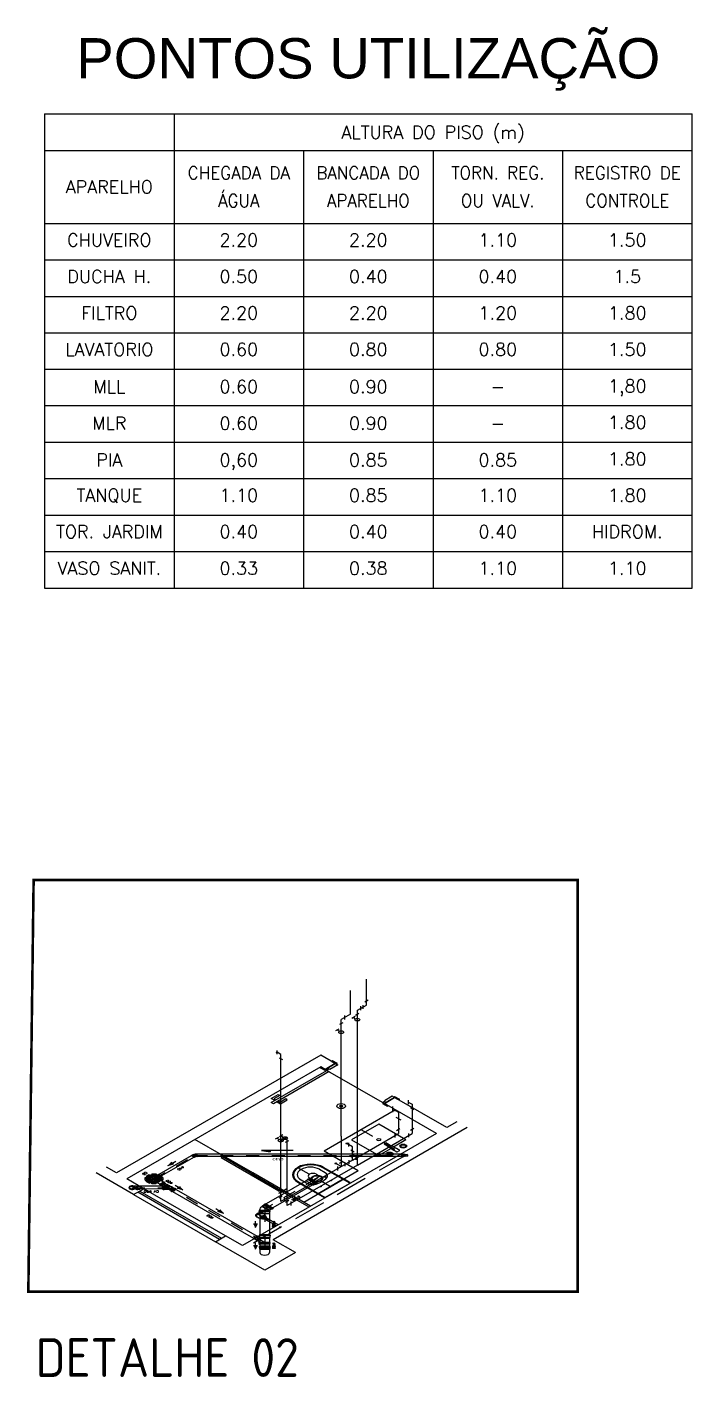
# Model space of a CAD drawing. Header units: millimetres. Extents: x -1312 to 59, y -177 to 623.
# Drawn here: x 16.61 to 21.76, y 9.68 to 20.16 of the extents above; entities that cross this region are included whole.
import ezdxf
from ezdxf.enums import TextEntityAlignment as Align

# ---------------------------------------------------------------- set-up
doc = ezdxf.new("R2010")
doc.units = ezdxf.units.MM
doc.header["$MEASUREMENT"] = 0
doc.linetypes.add('HIDDEN', pattern=[0.375, 0.25, -0.125])
for name, color, linetype in [('ALVENARIA', 7, 'Continuous'), ('CONEXAO_AGUA_UNIFILAR', 140, 'Continuous'), ('CONEXAO_ESGOTO_DETALHADA', 254, 'Continuous'), ('DETALHES', 7, 'Continuous'), ('Eixos-1', 252, 'HIDDEN'), ('Finas', 9, 'Continuous'), ('LEGENDA', 7, 'Continuous'), ('PESO-PECAS', 1, 'Continuous'), ('T80', 7, 'Continuous'), ('TEXTO-TUBOS', 7, 'Continuous'), ('TINTERNO', 252, 'Continuous'), ('TUB-ESGOTO', 150, 'Continuous'), ('TUB-VENTILACAO', 6, 'Continuous'), ('TUB-água-FRIA', 4, 'Continuous'), ('TUB-água-QUENTE', 1, 'Continuous')]:
    doc.layers.add(name, color=color, linetype=linetype)
doc.styles.add('AENGESTYLEDet1', font='ISOCP.SHX', dxfattribs={"height": 0.3})
doc.styles.add('ROMANS', font='romans.shx', dxfattribs={"height": 0.002})
doc.styles.add('SANSSERIF', font='sas_____.pfb')
doc.styles.get("Standard").update_dxf_attribs({"font": 'arial.ttf'})
doc.styles.add('T80', font='romans.shx', dxfattribs={"height": 8})

# ---------------------------------------------------------------- blocks, each defined once
blk = doc.blocks.new('Seta Fluxo')
at = {"layer": 'TINTERNO'}
blk.add_hatch(color=256, dxfattribs=at).paths.add_polyline_path([(0, 3.7), (0, -3.7), (13.6, 0)])
at = {"layer": 'TEXTO-TUBOS'}
for p, q in [((1.5, 0), (-13.6, 0)), ((15.1, -0.4), (-1.4, 4)), ((15.1, 0.4), (-1.4, -4)), ((0, 5.2), (0, -5.2))]:
    blk.add_line(p, q, dxfattribs=at)
blk = doc.blocks.new('SENTIDO_FLUXO')
for p, q in [((-2.47, 1.25), (4.09, 1.25)), ((4.09, 1.25), (2.28, 1.74)), ((2.28, 1.25), (2.28, 1.74))]:
    blk.add_line(p, q)
for points in [[(2.28, 1.74), (2.28, 1.25), (4.09, 1.25), (2.28, 1.74)], [(2.28, 1.74), (2.28, 1.25), (4.09, 1.25)]]:
    blk.add_solid(points)
blk = doc.blocks.new('AHID_CXI15X15X50PNN')
for p, q in [((-92, 22), (-74, 22)), ((-92, -23), (-92, 22)), ((-81, 49), (-49, 81)), ((-81, 49), (-68, 37)), ((-49, 81), (-37, 68)), ((-23, 92), (22, 92)), ((-23, 92), (-23, 74)), ((22, 92), (22, 74)), ((49, 81), (37, 68)), ((49, 81), (81, 49)), ((81, 49), (68, 37)), ((111, 27), (73, 27)), ((112, 28), (113, 31)), ((112, 27), (112, -27)), ((121, 32), (114, 32)), ((114, 31), (114, -31)), ((121, 31), (121, -31)), ((123, 27), (122, 31)), ((130, 27), (123, 27)), ((123, 27), (123, -27)), ((130, -27), (130, 27)), ((-92, -23), (-74, -23)), ((-81, -49), (-68, -37)), ((-49, -81), (-81, -49)), ((-49, -81), (-37, -68)), ((-23, -92), (-23, -74)), ((22, -92), (-23, -92)), ((22, -92), (22, -74)), ((49, -81), (37, -68)), ((81, -49), (49, -81)), ((81, -49), (68, -37)), ((111, -27), (73, -27)), ((112, -28), (113, -31)), ((121, -32), (114, -32)), ((123, -27), (122, -31)), ((130, -27), (123, -27))]:
    blk.add_line(p, q)
for radius in [77.7, 73.5]:
    blk.add_circle((0, 0), radius)
for centre, start, end in [((111, 28), 270, 355), ((114, 31), 90, 175), ((121, 31), 15, 90), ((123, 28), 195, 270), ((111, -28), 5, 90), ((114, -31), 185, 270), ((121, -31), 270, 345), ((123, -28), 90, 165)]:
    blk.add_arc(centre, 1, start, end)
blk = doc.blocks.new('AHID_GRR150PB')
for p, q in [((-49, 3), (-66, 3)), ((-49, 10), (-64, 14)), ((-47, 16), (-63, 20)), ((-44, 22), (-58, 30)), ((-41, 27), (-55, 35)), ((-37, 33), (-49, 44)), ((-33, 37), (-44, 49)), ((-28, 3), (-41, 3)), ((-27, 8), (-39, 13)), ((-25, 14), (-37, 19)), ((-27, 41), (-35, 55)), ((-22, 18), (-31, 27)), ((-22, 44), (-30, 58)), ((-18, 22), (-27, 31)), ((-16, 47), (-20, 63)), ((-11, 3), (-20, 3)), ((-14, 25), (-19, 37)), ((-10, 5), (-16, 12)), ((-10, 49), (-14, 64)), ((-8, 27), (-13, 39)), ((-5, 10), (-12, 16)), ((-3, 49), (-3, 66)), ((-3, 28), (-3, 41)), ((-3, 11), (-3, 20)), ((3, 49), (3, 66)), ((3, 28), (3, 41)), ((3, 11), (3, 20)), ((5, 10), (12, 16)), ((8, 27), (13, 39)), ((10, 49), (14, 64)), ((10, 5), (16, 12)), ((11, 3), (20, 3)), ((14, 25), (19, 37)), ((16, 47), (20, 63)), ((18, 22), (27, 31)), ((22, 44), (30, 58)), ((22, 18), (31, 27)), ((25, 14), (37, 19)), ((27, 41), (35, 55)), ((27, 8), (39, 13)), ((28, 3), (41, 3)), ((33, 37), (44, 49)), ((37, 33), (49, 44)), ((41, 27), (55, 35)), ((44, 22), (58, 30)), ((47, 16), (63, 20)), ((49, 10), (64, 14)), ((49, 3), (66, 3)), ((-49, -3), (-66, -3)), ((-49, -10), (-64, -14)), ((-47, -16), (-63, -20)), ((-44, -22), (-58, -30)), ((-41, -27), (-55, -35)), ((-37, -33), (-49, -44)), ((-33, -37), (-44, -49)), ((-28, -3), (-41, -3)), ((-27, -8), (-39, -13)), ((-25, -14), (-37, -19)), ((-27, -41), (-35, -55)), ((-22, -18), (-31, -27)), ((-22, -44), (-30, -58)), ((-18, -22), (-27, -31)), ((-11, -3), (-20, -3)), ((-16, -47), (-20, -63)), ((-14, -25), (-19, -37)), ((-10, -5), (-16, -12)), ((-10, -49), (-14, -64)), ((-8, -27), (-13, -39)), ((-5, -10), (-12, -16)), ((-3, -11), (-3, -20)), ((-3, -28), (-3, -41)), ((-3, -49), (-3, -66)), ((3, -11), (3, -20)), ((3, -28), (3, -41)), ((3, -49), (3, -66)), ((5, -10), (12, -16)), ((8, -27), (13, -39)), ((10, -5), (16, -12)), ((10, -49), (14, -64)), ((11, -3), (20, -3)), ((14, -25), (19, -37)), ((16, -47), (20, -63)), ((18, -22), (27, -31)), ((22, -18), (31, -27)), ((22, -44), (30, -58)), ((25, -14), (37, -19)), ((27, -8), (39, -13)), ((27, -41), (35, -55)), ((28, -3), (41, -3)), ((33, -37), (44, -49)), ((37, -33), (49, -44)), ((41, -27), (55, -35)), ((44, -22), (58, -30)), ((47, -16), (63, -20)), ((49, -3), (66, -3)), ((49, -10), (64, -14))]:
    blk.add_line(p, q)
blk.add_circle((0, 0), 75.5)
for radius, start, end in [(65.8, 167.6132, 177.3868), (65.8, 152.6132, 162.3868), (65.8, 137.6132, 147.3868), (49.5, 168.4746, 176.5254), (49.5, 153.4746, 161.5254), (65.8, 122.6132, 132.3868), (49.5, 138.4746, 146.5254), (41.5, 161.6455, 175.8545), (41.5, 139.1455, 153.3545), (49.5, 123.4746, 131.5254), (65.8, 107.6132, 117.3868), (28.5, 163.5423, 173.9577), (41.5, 116.6455, 130.8545), (28.5, 141.0423, 151.4577), (49.5, 108.4746, 116.5254), (20.5, 143.415, 171.585), (28.5, 118.5423, 128.9577), (65.8, 92.6132, 102.3868), (41.5, 94.1455, 108.3545), (20.5, 98.415, 126.585), (11, 150.8266, 164.1734), (49.5, 93.4746, 101.5254), (28.5, 96.0423, 106.4577), (11, 105.8266, 119.1734), (65.8, 77.6132, 87.3868), (49.5, 78.4746, 86.5254), (41.5, 71.6455, 85.8545), (28.5, 73.5423, 83.9577), (20.5, 53.415, 81.585), (11, 60.8266, 74.1734), (11, 15.8266, 29.1734), (28.5, 51.0423, 61.4577), (49.5, 63.4746, 71.5254), (20.5, 8.415, 36.585), (41.5, 49.1455, 63.3545), (65.8, 62.6132, 72.3868), (28.5, 28.5423, 38.9577), (49.5, 48.4746, 56.5254), (28.5, 6.0423, 16.4577), (41.5, 26.6455, 40.8545), (65.8, 47.6132, 57.3868), (49.5, 33.4746, 41.5254), (41.5, 4.1455, 18.3545), (49.5, 18.4746, 26.5254), (65.8, 32.6132, 42.3868), (49.5, 3.4746, 11.5254), (65.8, 17.6132, 27.3868), (65.8, 2.6132, 12.3868), (65.8, 182.6132, 192.3868), (65.8, 197.6132, 207.3868), (65.8, 212.6132, 222.3868), (49.5, 183.4746, 191.5254), (49.5, 198.4746, 206.5254), (65.8, 227.6132, 237.3868), (41.5, 184.1455, 198.3545), (49.5, 213.4746, 221.5254), (41.5, 206.6455, 220.8545), (49.5, 228.4746, 236.5254), (65.8, 242.6132, 252.3868), (28.5, 186.0423, 196.4577), (41.5, 229.1455, 243.3545), (28.5, 208.5423, 218.9577), (49.5, 243.4746, 251.5254), (20.5, 188.415, 216.585), (28.5, 231.0423, 241.4577), (65.8, 257.6132, 267.3868), (41.5, 251.6455, 265.8545), (20.5, 233.415, 261.585), (11, 195.8266, 209.1734), (49.5, 258.4746, 266.5254), (28.5, 253.5423, 263.9577), (11, 240.8266, 254.1734), (11, 285.8266, 299.1734), (20.5, 278.415, 306.585), (28.5, 276.0423, 286.4577), (41.5, 274.1455, 288.3545), (49.5, 273.4746, 281.5254), (65.8, 272.6132, 282.3868), (11, 330.8266, 344.1734), (28.5, 298.5423, 308.9577), (20.5, 323.415, 351.585), (49.5, 288.4746, 296.5254), (41.5, 296.6455, 310.8545), (65.8, 287.6132, 297.3868), (28.5, 321.0423, 331.4577), (28.5, 343.5423, 353.9577), (49.5, 303.4746, 311.5254), (41.5, 319.1455, 333.3545), (65.8, 302.6132, 312.3868), (49.5, 318.4746, 326.5254), (41.5, 341.6455, 355.8545), (49.5, 333.4746, 341.5254), (49.5, 348.4746, 356.5254), (65.8, 317.6132, 327.3868), (65.8, 332.6132, 342.3868), (65.8, 347.6132, 357.3868)]:
    blk.add_arc((0, 0), radius, start, end)
blk = doc.blocks.new('AHID_J4540PNN')
for p, q in [((-3, 36), (-36, 3)), ((-36, 3), (-33, 0)), ((0, 33), (-33, 0)), ((-33, 0), (-31, 0)), ((0, 31), (-31, 0)), ((-31, 0), (-21, -10)), ((8, 18), (-21, -10)), ((-19, -10), (6, 15)), ((-3, 36), (0, 33)), ((0, 33), (0, 31)), ((0, 31), (9, 22)), ((6, 15), (8, 18)), ((6, 15), (6, -21)), ((8, 18), (9, 22)), ((8, -22), (8, 18)), ((22, 22), (9, 22)), ((24, 23), (22, 22)), ((22, -22), (22, 22)), ((24, -23), (24, 23)), ((28, 23), (24, 23)), ((28, 23), (28, -23)), ((-21, -10), (-19, -10)), ((8, -22), (6, -21)), ((22, -22), (8, -22)), ((24, -23), (22, -22)), ((28, -23), (24, -23))]:
    blk.add_line(p, q)
blk.add_arc((15, 37), 58.4, 233.9327, 261.0673)
blk = doc.blocks.new('AHID_J9040LNN')
for p, q in [((10, 21), (18, 21)), ((19, 22), (18, 21)), ((18, 21), (18, 14)), ((19, 13), (19, 22)), ((34, 22), (19, 22)), ((35, 23), (34, 22)), ((34, 22), (34, -22)), ((39, 23), (35, 23)), ((35, 23), (35, -23)), ((39, 23), (39, -23)), ((10, -21), (18, -21)), ((18, -21), (18, -14)), ((19, -22), (18, -21)), ((19, -13), (19, -22)), ((34, -22), (19, -22)), ((35, -23), (34, -22)), ((39, -23), (35, -23))]:
    blk.add_line(p, q)
for radius in [22.8, 20, 18.8]:
    blk.add_circle((0, 0), radius)
blk = doc.blocks.new('AHID_J45100PNN')
for p, q in [((14, 58), (-58, -14)), ((10, 54), (10, 0)), ((10, 54), (10, 0)), ((10, -51), (10, 0)), ((13, 56), (13, 0)), ((13, 53), (13, 0)), ((13, -51), (13, 0)), ((19, 53), (14, 58)), ((19, -51), (19, 53)), ((21, -53), (21, 53)), ((21, 53), (21, 53)), ((41, 53), (21, 53)), ((41, -53), (41, 53)), ((41, -53), (41, 53)), ((53, 53), (41, 53)), ((41, 53), (41, 53)), ((55, 57), (54, 54)), ((54, -53), (54, 53)), ((65, 58), (56, 58)), ((56, -57), (56, 57)), ((65, -57), (65, 57)), ((66, 57), (67, 54)), ((67, -53), (67, 53)), ((72, 53), (68, 53)), ((72, -53), (72, 53)), ((-49, -23), (-58, -14)), ((10, -52), (10, 0)), ((10, -51), (10, -52)), ((13, -52), (10, -52)), ((13, -52), (13, 0)), ((19, -51), (13, -51)), ((13, -51), (13, -52)), ((21, -53), (19, -51)), ((41, -53), (21, -53)), ((53, -53), (41, -53)), ((41, -53), (41, -53)), ((55, -57), (54, -54)), ((65, -58), (56, -58)), ((66, -57), (67, -54)), ((72, -53), (68, -53))]:
    blk.add_line(p, q)
for centre, radius, start, end in [((20, 54), 1.5, 225, 315), ((53, 54), 1, 270, 355), ((56, 57), 1, 90, 175), ((65, 57), 1, 15, 90), ((68, 54), 1, 195, 270), ((20, 46), 97.2, 225, 263.9013), ((53, -54), 1, 5, 90), ((56, -57), 1, 185, 270), ((65, -57), 1, 270, 345), ((68, -54), 1, 90, 165)]:
    blk.add_arc(centre, radius, start, end)
blk = doc.blocks.new('AHID_CAP100PNN')
for p, q in [((0, -53), (0, 53)), ((3.7, 53), (0, 53)), ((4.7, 54), (4.7, 56.65)), ((4.7, 53), (4.7, -53)), ((17.1, 57.65), (5.7, 57.65)), ((5.7, -56.65), (5.7, 56.65)), ((17.1, -56.65), (17.1, 56.65)), ((18.1, 54), (18.1, 56.65)), ((18.1, 53), (18.1, -53)), ((49.2, 53), (19.1, 53)), ((52.2, -50), (52.2, 50)), ((3.7, -53), (0, -53)), ((4.7, -54), (4.7, -56.65)), ((17.1, -57.65), (5.7, -57.65)), ((18.1, -54), (18.1, -56.65)), ((49.2, -53), (19.1, -53))]:
    blk.add_line(p, q)
for centre, radius, start, end in [((3.7, 54), 1, 270, 0), ((5.7, 56.65), 1, 90, 180), ((17.1, 56.65), 1, 0, 90), ((19.1, 54), 1, 180, 270), ((49.2, 50), 3, 0, 90), ((3.7, -54), 1, 0, 90), ((5.7, -56.65), 1, 180, 270), ((17.1, -56.65), 1, 270, 0), ((19.1, -54), 1, 90, 180), ((49.2, -50), 3, 270, 0)]:
    blk.add_arc(centre, radius, start, end)
blk = doc.blocks.new('AHID_J90100LNR')
for p, q in [((29, 51), (60, 51)), ((60, -51), (60, 51)), ((29, -51), (60, -51))]:
    blk.add_line(p, q)
for radius in [58.6, 54.6, 51]:
    blk.add_circle((0, 0), radius)
blk = doc.blocks.new('AHID_CAP100PNR')
for p, q in [((0, -54.1), (0, 54.1)), ((3.85, 54.1), (0, 54.1)), ((4.85, 55.1), (4.85, 58.3)), ((4.85, -54.05), (4.85, 54.05)), ((18.75, 59.3), (5.85, 59.3)), ((5.85, -58.3), (5.85, 58.3)), ((18.75, 58.3), (18.75, -58.3)), ((19.75, 55.05), (19.75, 58.3)), ((19.75, -54.05), (19.75, 54.05)), ((47.3, 54.05), (20.75, 54.05)), ((49.8, -51.55), (49.8, 51.55)), ((3.85, -54.1), (0, -54.1)), ((4.85, -58.3), (4.85, -55.1)), ((18.75, -59.3), (5.85, -59.3)), ((19.75, -58.3), (19.75, -55.05)), ((47.3, -54.05), (20.75, -54.05))]:
    blk.add_line(p, q)
for centre, radius, start, end in [((3.85, 55.1), 1, 270, 0), ((5.85, 58.3), 1, 90, 180), ((18.75, 58.3), 1, 0, 90), ((20.75, 55.05), 1, 180, 270), ((47.3, 51.55), 2.5, 0, 90), ((3.85, -55.1), 1, 0, 90), ((5.85, -58.3), 1, 180, 270), ((18.75, -58.3), 1, 270, 0), ((20.75, -55.05), 1, 90, 180), ((47.3, -51.55), 2.5, 270, 0)]:
    blk.add_arc(centre, radius, start, end)
blk = doc.blocks.new('AHID_JUS10X50PNN')
for p, q in [((78, 51), (-44, 51)), ((-44, 51), (-44, -51)), ((78, -47), (78, 52)), ((78, 51), (78, 52)), ((81, 52), (78, 52)), ((78, -47), (78, 51)), ((81, -48), (81, 52)), ((81, 51), (81, 52)), ((81, -48), (81, 51)), ((87, 51), (81, 51)), ((90, 53), (87, 51)), ((87, -51), (87, 51)), ((90, -52), (90, 53)), ((122, 53), (90, 53)), ((123, 57), (123, 54)), ((123, 53), (123, -53)), ((133, 58), (124, 58)), ((124, 57), (124, -57)), ((133, 57), (133, -57)), ((134, 57), (135, 54)), ((135, 53), (135, -53)), ((140, 53), (136, 53)), ((140, 53), (140, -53)), ((15, -51), (-44, -51)), ((50, -85), (15, -51)), ((33, -69), (33, -69)), ((85, -50), (50, -85)), ((50, -88), (87, -51)), ((50, -88), (50, -85)), ((65, -103), (50, -88)), ((107, -63), (63, -107)), ((63, -107), (65, -105)), ((69, -114), (63, -108)), ((104, -65), (65, -104)), ((114, -70), (70, -114)), ((71, -115), (73, -113)), ((113, -74), (74, -113)), ((78, -116), (74, -113)), ((116, -78), (78, -116)), ((122, -53), (94, -53)), ((103, -65), (94, -55)), ((107, -63), (105, -65)), ((114, -69), (108, -63)), ((115, -71), (113, -73)), ((116, -78), (113, -74)), ((123, -57), (123, -54)), ((133, -58), (124, -58)), ((134, -57), (135, -54)), ((140, -53), (136, -53))]:
    blk.add_line(p, q)
blk.add_lwpolyline([(16, -51, -0.013476), (39, -47, -0.106485), (67, -44, -0.09207), (93, -54, -0.112954)], format="xyb")
for centre, start, end in [((122, 54), 270, 355), ((124, 57), 90, 175), ((133, 57), 15, 90), ((136, 54), 195, 270), ((15, -52), 34.2682, 90), ((64, -107), 140, 225), ((64, -104), 320, 45), ((70, -114), 225, 300), ((74, -114), 45, 120), ((94, -54), 90, 225), ((104, -64), 225, 310), ((107, -64), 45, 130), ((114, -74), 150, 225), ((114, -70), 330, 45), ((122, -54), 5, 90), ((124, -57), 185, 270), ((133, -57), 270, 345), ((136, -54), 90, 165)]:
    blk.add_arc(centre, 1, start, end)
blk = doc.blocks.new('AHID_J90100FNN')
for p, q in [((55, 51), (0, 51)), ((57, 53), (55, 51)), ((55, 51), (55, -51)), ((57, 53), (57, -53)), ((77, 53), (57, 53)), ((77, 53), (77, -53)), ((77, 53), (77, -53)), ((89, 53), (77, 53)), ((77, 53), (77, 53)), ((90, 57), (90, 54)), ((90, 53), (90, -53)), ((101, 58), (91, 58)), ((91, 57), (91, -57)), ((101, 57), (101, -57)), ((102, 57), (103, 54)), ((103, 53), (103, -53)), ((108, 53), (104, 53)), ((108, 53), (108, -53)), ((55, -51), (0, -51)), ((57, -53), (55, -51)), ((77, -53), (57, -53)), ((89, -53), (77, -53)), ((77, -53), (77, -53)), ((90, -57), (90, -54)), ((101, -58), (91, -58)), ((102, -57), (103, -54)), ((108, -53), (104, -53))]:
    blk.add_line(p, q)
for centre, radius, start, end in [((0, 0), 50.8, 90, 270), ((89, 54), 1, 270, 355), ((91, 57), 1, 90, 175), ((101, 57), 1, 15, 90), ((104, 54), 1, 195, 270), ((89, -54), 1, 5, 90), ((91, -57), 1, 185, 270), ((101, -57), 1, 270, 345), ((104, -54), 1, 90, 165)]:
    blk.add_arc(centre, radius, start, end)
blk = doc.blocks.new('AHID_TES50LNN')
for p, q in [((-19, 25), (-42, 25)), ((-42, 25), (-42, -25)), ((30, 25), (19, 25)), ((24, 25), (24, 27)), ((27, 27), (24, 27)), ((27, 25), (27, 27)), ((31, 27), (30, 25)), ((30, 25), (30, 12)), ((31, 27), (31, 5)), ((48, 27), (31, 27)), ((48, 27), (48, -27)), ((48, 27), (48, -27)), ((53, 27), (48, 27)), ((48, 27), (48, 27)), ((54, 31), (54, 28)), ((54, 27), (54, -27)), ((64, 32), (55, 32)), ((55, 31), (55, -31)), ((64, 31), (64, -31)), ((65, 31), (66, 28)), ((66, 27), (66, -27)), ((71, 27), (67, 27)), ((71, 27), (71, -27)), ((-19, -25), (-42, -25)), ((30, -25), (19, -25)), ((24, -25), (24, -27)), ((27, -27), (24, -27)), ((27, -25), (27, -27)), ((30, -25), (30, -12)), ((31, -27), (30, -25)), ((31, -27), (31, -5)), ((48, -27), (31, -27)), ((53, -27), (48, -27)), ((48, -27), (48, -27)), ((54, -31), (54, -28)), ((64, -32), (55, -32)), ((65, -31), (66, -28)), ((71, -27), (67, -27))]:
    blk.add_line(p, q)
for radius in [31.8, 27.3, 25.6]:
    blk.add_circle((0, 0), radius)
for centre, start, end in [((53, 28), 270, 355), ((55, 31), 90, 175), ((64, 31), 15, 90), ((67, 28), 195, 270), ((53, -28), 5, 90), ((55, -31), 185, 270), ((64, -31), 270, 345), ((67, -28), 90, 165)]:
    blk.add_arc(centre, 1, start, end)
blk = doc.blocks.new('AHID_BRL50X40PNR')
for p, q in [((0, 25), (7, 25)), ((0, 25), (0, -25)), ((7, 25), (7, -25)), ((7, 25), (10, 23)), ((10, 23), (35, 23)), ((10, 23), (10, -23)), ((36, 24), (36, 24)), ((36, -23), (36, 23)), ((37, 25), (45, 25)), ((37, 24), (37, -24)), ((45, 24), (45, -24)), ((46, 24), (46, 23)), ((46, -23), (46, 23)), ((47, 23), (49, 23)), ((49, 23), (49, -23)), ((0, -25), (7, -25)), ((7, -25), (10, -23)), ((10, -23), (35, -23)), ((36, -24), (36, -24)), ((37, -25), (45, -25)), ((46, -24), (46, -23)), ((47, -23), (49, -23))]:
    blk.add_line(p, q)
for centre, start, end in [((35, 24), 270, 355), ((37, 24), 90, 175), ((45, 24), 15, 90), ((47, 24), 195, 270), ((35, -24), 5, 90), ((37, -24), 185, 270), ((45, -24), 270, 345), ((47, -24), 90, 165)]:
    blk.add_arc(centre, 1, start, end)
blk = doc.blocks.new('AHID_J9050FNN')
for p, q in [((28, 25), (0, 25)), ((30, 27), (28, 25)), ((28, -25), (28, 25)), ((30, -27), (30, 27)), ((47, 27), (30, 27)), ((47, -27), (47, 27)), ((47, -27), (47, 27)), ((52, 27), (47, 27)), ((47, 27), (47, 27)), ((53, 31), (53, 28)), ((53, 31), (53, -31)), ((53, 27), (53, -27)), ((63, 32), (54, 32)), ((63, 31), (63, -31)), ((64, 31), (65, 28)), ((65, 27), (65, -27)), ((70, 27), (66, 27)), ((70, 27), (70, -27)), ((28, -25), (0, -25)), ((30, -27), (28, -25)), ((47, -27), (30, -27)), ((52, -27), (47, -27)), ((47, -27), (47, -27)), ((53, -31), (53, -28)), ((63, -32), (54, -32)), ((64, -31), (65, -28)), ((70, -27), (66, -27))]:
    blk.add_line(p, q)
for centre, radius, start, end in [((0, 0), 25.4, 90, 270), ((52, 28), 1, 270, 355), ((54, 31), 1, 90, 175), ((63, 31), 1, 15, 90), ((66, 28), 1, 195, 270), ((52, -28), 1, 5, 90), ((54, -31), 1, 185, 270), ((63, -31), 1, 270, 345), ((66, -28), 1, 90, 165)]:
    blk.add_arc(centre, radius, start, end)
blk = doc.blocks.new('AHID_C9050LNN')
for p, q in [((46, 25), (19, 25)), ((46, -25), (46, 25)), ((46, -25), (19, -25))]:
    blk.add_line(p, q)
for radius in [27.3, 25.6]:
    blk.add_circle((0, 0), radius)
for start, end in [(52.8607, 307.1393), (307.1393, 52.8607)]:
    blk.add_arc((0, 0), 31.8, start, end)
blk = doc.blocks.new('AHID_CAP50PNN')
for p, q in [((0, -27), (0, 27)), ((0, 27), (4, 27)), ((6, 31), (5, 28)), ((5, -27), (5, 27)), ((7, 32), (16, 32)), ((7, -31), (7, 31)), ((17, 31), (17, 28)), ((17, -31), (17, 31)), ((17, -27), (17, 27)), ((18, 27), (39, 27)), ((41, 26), (41, -26)), ((0, -27), (4, -27)), ((6, -31), (5, -28)), ((7, -32), (16, -32)), ((17, -31), (17, -28)), ((18, -27), (39, -27))]:
    blk.add_line(p, q)
for centre, radius, start, end in [((4, 28), 1, 270, 345), ((7, 31), 1, 90, 165), ((16, 31), 1, 5, 90), ((18, 28), 1, 185, 270), ((39, 26), 1.5, 0, 90), ((4, -28), 1, 15, 90), ((7, -31), 1, 195, 270), ((16, -31), 1, 270, 355), ((18, -28), 1, 90, 175), ((39, -26), 1.5, 270, 0)]:
    blk.add_arc(centre, radius, start, end)
blk = doc.blocks.new('AHID_C90')
for p, q in [((36.09375, 78.75), (-36.09375, 78.75)), ((78.75, 36.09375), (78.75, -36.09375))]:
    blk.add_line(p, q)
blk = doc.blocks.new('AHID_J90')
for p, q in [((24.0625, 52.5), (-24.0625, 52.5)), ((52.5, 24.0625), (52.5, -24.0625))]:
    blk.add_line(p, q)
blk = doc.blocks.new('AHID_REGPRES')
for p, q in [((24.0625, 57.5), (-24.0625, 57.5)), ((0, 57.5), (0, 25))]:
    blk.add_line(p, q)
blk.add_circle((0, 0), 25)
blk = doc.blocks.new('AHID_TE90')
for p, q in [((-52.5, -24.0625), (-52.5, 24.0625)), ((52.5, -24.0625), (52.5, 24.0625)), ((24.0625, -52.5), (-24.0625, -52.5))]:
    blk.add_line(p, q)
blk = doc.blocks.new('AHID_VALDESCP')
for radius in [45, 16.3]:
    blk.add_circle((0, 0), radius)

msp = doc.modelspace()

# ---------------------------------------------------------------- linework, layer by layer
at = {"const_width": 0.02, "elevation": -9.933}
msp.add_lwpolyline([(16.657, 13.538), (20.876, 13.538), (20.876, 10.346), (16.616, 10.346)], close=True, dxfattribs=at)
at = {"layer": 'ALVENARIA', "extrusion": (0, 0.816497, 0.57735)}
for p, q in [((18.883, 12.181, -1.656), (17.3, 11.266, -0.362)), ((18.996, 12.116, -1.564), (18.883, 12.181, -1.656)), ((18.883, 12.09, -1.527), (17.379, 11.22, -0.297)), ((18.917, 12.07, -1.499), (18.883, 12.09, -1.527)), ((18.996, 12.116, -1.564), (18.917, 12.07, -1.499)), ((19.456, 11.851, -1.189), (19.377, 11.805, -1.124)), ((19.86, 11.618, -0.859), (19.456, 11.851, -1.189)), ((19.781, 11.572, -0.795), (19.377, 11.805, -1.124)), ((19.939, 11.663, -0.924), (19.86, 11.618, -0.859)), ((19.781, 11.572, -0.795), (18.277, 10.703, 0.435)), ((20.018, 11.618, -0.859), (18.515, 10.748, 0.37)), ((17.3, 11.266, -0.362), (17.221, 11.312, -0.427)), ((17.432, 11.098, -0.125), (17.141, 11.266, -0.362)), ((17.511, 11.144, -0.19), (17.379, 11.22, -0.297)), ((17.432, 11.098, -0.125), (17.511, 11.144, -0.19)), ((18.066, 10.733, 0.392), (18.145, 10.779, 0.327)), ((18.449, 10.512, 0.704), (18.066, 10.733, 0.392)), ((18.277, 10.703, 0.435), (18.145, 10.779, 0.327)), ((18.687, 10.649, 0.51), (18.515, 10.748, 0.37)), ((18.687, 10.649, 0.51), (18.449, 10.512, 0.704))]:
    msp.add_line(p, q, dxfattribs=at)
at = {"layer": 'Eixos-1', "ltscale": 0.3, "extrusion": (0, 0.816497, 0.57735)}
for p, q in [((19.198, 11.601, -0.836), (19.542, 11.403, -0.556)), ((17.59, 11.22, -0.297), (17.905, 11.402, -0.555)), ((17.905, 11.402, -0.555), (19.542, 11.403, -0.556)), ((18.449, 10.726, 0.403), (17.59, 11.22, -0.297)), ((18.855, 11.223, -0.3), (18.449, 10.988, 0.032)), ((18.704, 11.309, -0.423), (19.042, 11.114, -0.147)), ((17.419, 11.152, -0.2), (17.709, 11.152, -0.201)), ((18.391, 10.951, 0.084), (18.575, 10.844, 0.234)), ((18.449, 10.988, 0.032), (18.449, 10.649, 0.51))]:
    msp.add_line(p, q, dxfattribs=at)
at = {"layer": 'Eixos-1', "extrusion": (0, 0.816497, 0.57735)}
msp.add_line((19.553, 11.41, -0.566), (18.262, 10.665, 0.488), dxfattribs=at)
at = {"layer": 'Finas', "extrusion": (0, 0.816497, 0.57735)}
for p, q in [((18.498, 11.812, -1.134), (18.93, 12.062, -1.488)), ((18.949, 12.052, -1.473), (18.516, 11.802, -1.119)), ((18.88, 12.082, -1.516), (18.888, 12.087, -1.522)), ((18.917, 12.061, -1.486), (18.88, 12.082, -1.516)), ((18.888, 12.087, -1.522), (18.925, 12.065, -1.492)), ((18.917, 12.07, -1.499), (18.996, 12.116, -1.564)), ((18.93, 12.062, -1.488), (18.917, 12.07, -1.499)), ((18.917, 12.07, -1.499), (19.377, 11.805, -1.124)), ((18.925, 12.065, -1.492), (18.917, 12.061, -1.486)), ((18.949, 12.073, -1.503), (18.93, 12.062, -1.488)), ((18.93, 12.062, -1.488), (18.949, 12.052, -1.473)), ((18.954, 12.07, -1.499), (18.949, 12.073, -1.503)), ((19.015, 12.105, -1.548), (18.954, 12.07, -1.499)), ((18.975, 12.137, -1.594), (18.967, 12.132, -1.587)), ((18.967, 12.132, -1.587), (19.004, 12.111, -1.557)), ((19.012, 12.116, -1.564), (18.975, 12.137, -1.594)), ((18.996, 12.116, -1.564), (19.015, 12.105, -1.548)), ((19.004, 12.111, -1.557), (19.012, 12.116, -1.564)), ((18.5, 11.844, -1.18), (18.553, 11.875, -1.223)), ((18.527, 11.829, -1.158), (18.5, 11.844, -1.18)), ((18.565, 11.868, -1.213), (18.52, 11.842, -1.177)), ((18.52, 11.842, -1.177), (18.535, 11.834, -1.164)), ((18.553, 11.875, -1.223), (18.565, 11.868, -1.213)), ((18.613, 11.84, -1.174), (18.568, 11.814, -1.137)), ((18.624, 11.834, -1.165), (18.613, 11.84, -1.174)), ((19.437, 11.861, -1.204), (19.377, 11.826, -1.154)), ((19.377, 11.805, -1.124), (19.456, 11.851, -1.189)), ((19.456, 11.851, -1.189), (19.437, 11.861, -1.204)), ((19.448, 11.855, -1.195), (19.456, 11.86, -1.202)), ((19.485, 11.834, -1.165), (19.448, 11.855, -1.195)), ((19.456, 11.86, -1.202), (19.493, 11.839, -1.172)), ((19.493, 11.839, -1.172), (19.485, 11.834, -1.165)), ((18.516, 11.802, -1.119), (18.498, 11.812, -1.134)), ((18.535, 11.834, -1.164), (18.527, 11.829, -1.158)), ((18.553, 11.823, -1.149), (18.545, 11.818, -1.143)), ((18.545, 11.818, -1.143), (18.572, 11.803, -1.121)), ((18.568, 11.814, -1.137), (18.553, 11.823, -1.149)), ((18.572, 11.803, -1.121), (18.624, 11.834, -1.165)), ((19.464, 11.755, -1.053), (18.91, 11.434, -0.6)), ((19.369, 11.81, -1.131), (19.361, 11.805, -1.124)), ((19.361, 11.805, -1.124), (19.398, 11.784, -1.094)), ((19.382, 11.823, -1.15), (19.363, 11.813, -1.135)), ((19.363, 11.813, -1.135), (19.377, 11.805, -1.124)), ((19.406, 11.788, -1.1), (19.369, 11.81, -1.131)), ((19.377, 11.826, -1.154), (19.382, 11.823, -1.15)), ((19.398, 11.784, -1.094), (19.406, 11.788, -1.1)), ((19.333, 11.645, -0.898), (19.122, 11.523, -0.726)), ((19.544, 11.523, -0.726), (19.333, 11.645, -0.898)), ((18.356, 11.267, -0.363), (17.907, 11.525, -0.729)), ((19.122, 11.523, -0.726), (19.333, 11.401, -0.553)), ((19.544, 11.523, -0.726), (19.447, 11.467, -0.647)), ((19.174, 11.282, -0.385), (18.91, 11.434, -0.6)), ((19.429, 11.457, -0.632), (19.333, 11.401, -0.553)), ((19.38, 11.495, -0.686), (19.376, 11.493, -0.683)), ((19.385, 11.498, -0.69), (19.38, 11.495, -0.686)), ((19.477, 11.429, -0.592), (19.495, 11.44, -0.608)), ((18.121, 11.39, -0.537), (18.11, 11.384, -0.528)), ((18.559, 11.125, -0.162), (18.11, 11.384, -0.528)), ((18.57, 11.131, -0.171), (18.121, 11.39, -0.537)), ((18.356, 11.267, -0.363), (18.345, 11.26, -0.354)), ((18.794, 11.002, 0.012), (18.345, 11.26, -0.354)), ((18.805, 11.008, 0.004), (18.356, 11.267, -0.363)), ((18.731, 11.212, -0.285), (18.775, 11.186, -0.249)), ((19.174, 11.282, -0.385), (18.752, 11.038, -0.04)), ((18.823, 11.21, -0.283), (18.797, 11.226, -0.305)), ((18.823, 11.21, -0.283), (18.876, 11.241, -0.326)), ((18.849, 11.256, -0.348), (18.876, 11.241, -0.326)), ((18.863, 11.108, -0.139), (19.053, 11.218, -0.294)), ((18.918, 11.268, -0.365), (18.873, 11.294, -0.402)), ((19.108, 11.186, -0.249), (18.899, 11.306, -0.419)), ((19.111, 11.191, -0.255), (18.905, 11.309, -0.423)), ((18.905, 11.309, -0.423), (18.905, 11.309, -0.423)), ((17.464, 11.117, -0.151), (17.48, 11.126, -0.164)), ((18.098, 10.751, 0.366), (17.464, 11.117, -0.151)), ((17.48, 11.126, -0.164), (18.114, 10.76, 0.353)), ((18.145, 10.779, 0.327), (17.511, 11.144, -0.19)), ((18.559, 11.125, -0.162), (18.57, 11.131, -0.171)), ((18.704, 11.194, -0.259), (18.91, 11.075, -0.091)), ((18.71, 11.197, -0.264), (18.918, 11.076, -0.094)), ((18.916, 11.075, -0.091), (19.111, 11.188, -0.251)), ((17.432, 11.098, -0.125), (18.066, 10.733, 0.392)), ((18.401, 10.919, 0.129), (18.429, 10.911, 0.14)), ((18.541, 10.855, 0.219), (18.435, 10.916, 0.133)), ((18.46, 10.929, 0.115), (18.446, 10.945, 0.092)), ((18.451, 10.925, 0.12), (18.557, 10.864, 0.206)), ((18.114, 10.76, 0.353), (18.098, 10.751, 0.366))]:
    msp.add_line(p, q, dxfattribs=at)
for centre, radius in [((-19.333, -7.246, 8.99), 0.0158), ((-19.417, -7.055, 8.99), 0.0261), ((-19.417, -7.055, 8.99), 0.0187), ((-19.523, -7.161, 8.99), 0.0261), ((-19.523, -7.161, 8.99), 0.0187), ((-18.963, -6.696, 8.99), 0.00373), ((-18.884, -6.616, 8.99), 0.00373)]:
    msp.add_circle(centre, radius, dxfattribs=at)
for centre, radius, start, end in [((-19.377, -7.192, 8.99), 0.00149, 315.043, 40.204), ((-21.001, -8.564, 8.99), 2.128, 40.204, 44.1533), ((-19.386, -7.201, 8.99), 0.00149, 229.882, 315.043), ((-18.016, -5.575, 8.99), 2.128, 225.9327, 229.882), ((-19.475, -7.083, 8.99), 0.00149, 44.1533, 135.043), ((-19.494, -7.102, 8.99), 0.00149, 135.043, 225.9327), ((-18.805, -6.775, 8.99), 0.142, 225.043, 45.043), ((-18.805, -6.775, 8.99), 0.134, 225.043, 45.043), ((-18.802, -6.777, 8.99), 0.101, 225.043, 45.043), ((-18.823, -6.756, 8.99), 0.0373, 225.043, 45.043), ((-18.752, -6.669, 8.99), 0.0796, 161.9825, 206.0077), ((-18.756, -6.824, 8.99), 0.196, 118.0785, 152.0075), ((-18.911, -6.828, 8.99), 0.0796, 64.0783, 108.1035), ((-18.874, -6.76, 8.99), 0.0616, 152.0075, 225.043), ((-18.819, -6.705, 8.99), 0.0616, 45.043, 118.0785), ((-19.108, -6.667, 8.99), 0.00373, 135.043, 225.043), ((-18.913, -6.471, 8.99), 0.00373, 45.043, 135.043), ((-18.404, -6.229, 8.99), 0.0259, 332.0873, 4.2955), ((-18.413, -6.232, 8.99), 0.0351, 7.1996, 68.6395), ((-18.423, -6.222, 8.99), 0.0452, 315.043, 335.2562), ((-18.419, -6.224, 8.99), 0.0336, 335.2562, 356.6765), ((-18.416, -6.224, 8.99), 0.0304, 356.6765, 20.0579), ((-18.412, -6.223, 8.99), 0.0266, 20.0579, 45.043), ((-18.423, -6.222, 8.99), 0.0377, 315.043, 335.2562), ((-18.423, -6.222, 8.99), 0.0452, 294.8298, 315.043), ((-18.412, -6.223, 8.99), 0.0266, 45.043, 64.4924), ((-18.423, -6.222, 8.99), 0.0377, 294.8298, 315.043), ((-18.416, -6.241, 8.99), 0.0259, 265.7905, 297.9986), ((-18.421, -6.226, 8.99), 0.0336, 273.4095, 294.8298), ((-18.413, -6.232, 8.99), 0.0351, 201.4465, 262.8864), ((-18.421, -6.229, 8.99), 0.0304, 250.0281, 273.4095), ((-18.443, -6.2, 8.99), 0.0226, 334.0865, 354.8486), ((-18.439, -6.201, 8.99), 0.0193, 354.8486, 18.613), ((-18.436, -6.199, 8.99), 0.0156, 18.613, 32.0216), ((-18.446, -6.198, 8.99), 0.0268, 315.043, 334.0865), ((-18.441, -6.205, 8.99), 0.0223, 36.9493, 104.6342), ((-18.439, -6.201, 8.99), 0.0148, 354.8486, 18.613), ((-18.443, -6.2, 8.99), 0.0181, 334.0865, 354.8486), ((-18.436, -6.199, 8.99), 0.0112, 18.613, 31.0604), ((-18.446, -6.198, 8.99), 0.0223, 315.043, 334.0865), ((-18.441, -6.205, 8.99), 0.0178, 37.5863, 95.7481), ((-18.446, -6.198, 8.99), 0.0268, 295.9995, 315.043), ((-18.422, -6.233, 8.99), 0.0266, 225.043, 250.0281), ((-18.446, -6.198, 8.99), 0.0223, 295.9995, 315.043), ((-18.443, -6.202, 8.99), 0.0112, 225.043, 45.043), ((-18.445, -6.202, 8.99), 0.0226, 275.2374, 295.9995), ((-18.445, -6.202, 8.99), 0.0181, 275.2374, 295.9995), ((-18.422, -6.233, 8.99), 0.0266, 205.5936, 225.043), ((-18.444, -6.206, 8.99), 0.0193, 251.473, 275.2374), ((-18.444, -6.206, 8.99), 0.0148, 251.473, 275.2374), ((-18.445, -6.209, 8.99), 0.0112, 239.0255, 251.473), ((-18.445, -6.209, 8.99), 0.0156, 238.0644, 251.473), ((-18.44, -6.204, 8.99), 0.0178, 174.3379, 232.4997), ((-18.44, -6.204, 8.99), 0.0223, 165.4518, 233.1367)]:
    msp.add_arc(centre, radius, start, end, dxfattribs=at)
at = {"layer": 'LEGENDA', "color": 252}
for p, q in [((16.742, 19.482), (16.742, 15.804)), ((16.742, 19.482), (18.444, 19.482)), ((16.742, 19.482), (21.762, 19.482)), ((17.746, 19.482), (17.746, 15.804)), ((21.762, 15.804), (21.762, 19.482)), ((16.742, 19.199), (18.444, 19.199)), ((17.746, 19.199), (21.762, 19.199)), ((18.75, 19.199), (18.75, 15.804)), ((19.754, 19.199), (19.754, 15.804)), ((20.758, 19.199), (20.758, 15.804)), ((16.742, 18.633), (18.444, 18.633)), ((16.742, 18.633), (21.762, 18.633)), ((16.742, 18.35), (18.444, 18.35)), ((16.742, 18.35), (21.762, 18.35)), ((16.742, 18.067), (18.444, 18.067)), ((16.742, 18.067), (21.762, 18.067)), ((16.742, 17.784), (18.444, 17.784)), ((16.742, 17.784), (21.762, 17.784)), ((16.742, 17.502), (18.444, 17.502)), ((16.742, 17.502), (21.762, 17.502)), ((16.742, 17.219), (18.444, 17.219)), ((16.742, 17.219), (21.762, 17.219)), ((16.742, 16.936), (18.444, 16.936)), ((16.742, 16.936), (21.762, 16.936)), ((16.742, 16.653), (18.444, 16.653)), ((16.742, 16.653), (21.762, 16.653)), ((16.742, 16.37), (18.444, 16.37)), ((16.742, 16.37), (21.762, 16.37)), ((16.742, 16.087), (18.444, 16.087)), ((16.742, 16.087), (21.762, 16.087)), ((16.742, 15.804), (21.762, 15.804))]:
    msp.add_line(p, q, dxfattribs=at)
at = {"layer": 'PESO-PECAS', "extrusion": (0, 0.816497, 0.57735)}
for centre in [(-18.546, -6.097, 10.632), (-19.458, -7.009, 9.438), (-19.086, -6.668, 9.363), (-19.001, -6.579, 9.236)]:
    msp.add_circle(centre, 0.00747, dxfattribs=at)
at = {"layer": 'TUB-ESGOTO', "extrusion": (0, 0.816497, 0.57735), "elevation": 8.99}
for points in [[(-17.879, -7.032), (-17.628, -6.78)], [(-17.901, -7.011), (-17.649, -6.759)], [(-19.512, -7.053), (-17.925, -7.051)], [(-19.512, -7.023), (-17.925, -7.021)], [(-17.734, -6.551), (-18.363, -5.923)], [(-17.761, -6.577), (-18.39, -5.949)], [(-18.77, -6.693), (-18.459, -6.383)], [(-18.823, -6.64), (-18.512, -6.33)], [(-18.411, -6.256), (-18.411, -5.97)], [(-18.486, -6.256), (-18.486, -5.97)], [(-18.413, -5.832), (-18.412, -5.815)], [(-18.487, -5.831), (-18.487, -5.813)]]:
    msp.add_lwpolyline(points, dxfattribs=at)
at = {"layer": 'TUB-VENTILACAO', "extrusion": (0, 0.816497, 0.57735), "elevation": 8.99}
for points in [[(-17.657, -6.622), (-17.484, -6.621)], [(-17.657, -6.585), (-17.484, -6.583)]]:
    msp.add_lwpolyline(points, dxfattribs=at)
at = {"layer": 'TUB-água-FRIA'}
for p, q in [((19.114, 12.498, 0.741), (19.114, 12.681, 0.87)), ((19.114, 12.498, 0.741), (19.042, 12.456, 0.8)), ((19.114, 12.498, 0.741), (19.114, 12.498, 0.741)), ((19.114, 12.498, 0.741), (19.114, 12.498, 0.741)), ((19.042, 11.785, 0.326), (19.042, 12.456, 0.8)), ((18.573, 12.186, 1.183), (18.546, 12.202, 1.16)), ((18.573, 11.515, 0.709), (18.573, 12.186, 1.183)), ((19.042, 11.785, 0.326), (19.042, 11.785, 0.326)), ((19.042, 11.785, 0.326), (19.042, 11.785, 0.326)), ((19.042, 11.785, 0.326), (19.042, 11.785, 0.326)), ((19.042, 11.551, 0.16), (19.042, 11.785, 0.326)), ((19.458, 11.752, -0.274), (19.485, 11.737, -0.252)), ((19.485, 11.737, -0.252), (19.485, 11.572, -0.368)), ((19.042, 11.551, 0.16), (19.042, 11.316, -0.006)), ((19.042, 11.551, 0.16), (19.042, 11.551, 0.16)), ((19.129, 11.366, -0.077), (19.485, 11.572, -0.368)), ((18.573, 11.046, 0.377), (18.573, 11.515, 0.709)), ((19.129, 11.47, -0.004), (19.086, 11.495, -0.039)), ((19.129, 11.366, -0.077), (19.129, 11.47, -0.004)), ((19.129, 11.366, -0.077), (18.573, 11.046, 0.377)), ((19.042, 11.316, -0.006), (19.001, 11.339, -0.039)), ((19.042, 11.316, -0.006), (19.042, 11.316, -0.006)), ((19.042, 11.316, -0.006), (19.042, 11.316, -0.006)), ((19.042, 11.316, -0.006), (19.042, 11.316, -0.006))]:
    msp.add_line(p, q, dxfattribs=at)
at = {"layer": 'TUB-água-QUENTE'}
for p, q in [((19.238, 12.569, 0.64), (19.238, 12.77, 0.782)), ((19.167, 12.528, 0.698), (19.238, 12.569, 0.64)), ((19.167, 11.327, -0.151), (19.167, 12.528, 0.698)), ((19.562, 11.816, -0.364), (19.593, 11.799, -0.339)), ((19.593, 11.799, -0.339), (19.593, 11.573, -0.499)), ((18.623, 11.544, 0.668), (18.573, 11.515, 0.709)), ((18.623, 11.013, 0.293), (18.623, 11.544, 0.668)), ((19.167, 11.327, -0.151), (19.593, 11.573, -0.499)), ((19.167, 11.327, -0.151), (18.623, 11.013, 0.293)), ((19.167, 11.327, -0.151), (19.167, 11.327, -0.151))]:
    msp.add_line(p, q, dxfattribs=at)

# ---------------------------------------------------------------- block references
at = {"layer": 'CONEXAO_AGUA_UNIFILAR', "extrusion": (-0.707107, 0.408248, -0.57735)}
for p, xscale, yscale, zscale, rotation in [((-20.504, -5.468, -8.841), 0.0007466445523675175, 0.0007466445523675175, 0.0007466445523675175, 45.00000000000004), ((-19.308, -5.433, -8.841), 0.0007466445523675172, 0.0007466445523675172, 0.0007466445523675172, 314.9999999999998)]:
    msp.add_blockref('AHID_J90', p, dxfattribs=dict(at, xscale=xscale, yscale=yscale, zscale=zscale, rotation=rotation))
at = {"layer": 'CONEXAO_AGUA_UNIFILAR', "extrusion": (0.707107, -0.408248, 0.57735)}
for name, p, xscale, yscale, zscale, rotation in [('AHID_J90', (20.308, -5.272, 8.841), 0.0007466445523675177, 0.0007466445523675177, 0.0007466445523675177, 225), ('AHID_J90', (20.433, -5.397, 8.841), 0.0007466445523675177, 0.0007466445523675177, 0.0007466445523675177, 225), ('AHID_J90', (19.764, -6.702, 8.841), 0.0007466445523675177, 0.0007466445523675177, 0.0007466445523675177, 45.00000000000004), ('AHID_J90', (19.819, -6.863, 8.841), 0.0007466445523675177, 0.0007466445523675177, 0.0007466445523675177, 45.00000000000004), ('AHID_TE90', (19.321, -6.259, 8.841), 0.0007466445523675173, 0.0007466445523675173, 0.0007466445523675173, 134.9999999999999), ('AHID_TE90', (19.408, -6.346, 8.841), 0.0007466445523675173, 0.0007466445523675173, 0.0007466445523675173, 134.9999999999999), ('AHID_J90', (18.852, -5.79, 8.841), 0.0007466445523675175, 0.0007466445523675175, 0.0007466445523675175, 314.9999999999999), ('AHID_J90', (18.849, -5.893, 8.841), 0.0007466445523675175, 0.0007466445523675175, 0.0007466445523675175, 314.9999999999999)]:
    msp.add_blockref(name, p, dxfattribs=dict(at, xscale=xscale, yscale=yscale, zscale=zscale, rotation=rotation))
at = {"layer": 'CONEXAO_AGUA_UNIFILAR', "extrusion": (0, 0.816497, 0.57735)}
for name, p, xscale, yscale, zscale, rotation in [('AHID_REGPRES', (-19.167, -6.663, 10.543), 0.0007466445523675168, 0.0007466445523675168, 0.0007466445523675168, 224.9856897853801), ('AHID_REGPRES', (-19.042, -6.538, 10.512), 0.0007466445523675174, 0.0007466445523675174, 0.0007466445523675174, 225.0148787542456), ('AHID_VALDESCP', (-19.042, -6.538, 9.811), 0.0007466445523675172, 0.0007466445523675172, 0.0007466445523675172, 45), ('AHID_REGPRES', (-18.573, -6.074, 9.811), 0.0007466445523675173, 0.0007466445523675173, 0.0007466445523675173, 225), ('AHID_REGPRES', (-18.606, -6.107, 9.811), 0.0007466445523675173, 0.0007466445523675173, 0.0007466445523675173, 225)]:
    msp.add_blockref(name, p, dxfattribs=dict(at, xscale=xscale, yscale=yscale, zscale=zscale, rotation=rotation))
at = {"layer": 'CONEXAO_AGUA_UNIFILAR', "extrusion": (0.707107, 0.408248, -0.57735), "xscale": 0.0007466445523675177, "yscale": 0.0007466445523675177, "zscale": 0.0007466445523675177, "rotation": 225}
for p in [(1.266, 13.77, 17.425), (0.369, 12.872, 18.211)]:
    msp.add_blockref('AHID_J90', p, dxfattribs=at)
at = {"layer": 'CONEXAO_AGUA_UNIFILAR', "extrusion": (-0.707107, -0.408248, 0.57735), "xscale": 0.0007466445523675173, "yscale": 0.0007466445523675173, "zscale": 0.0007466445523675173, "rotation": 225}
for name, p in [('AHID_C90', (-0.422, 12.925, -18.715)), ('AHID_J90', (-0.422, 12.925, -18.867))]:
    msp.add_blockref(name, p, dxfattribs=at)
at = {"layer": 'CONEXAO_ESGOTO_DETALHADA', "extrusion": (0, 0.816497, 0.57735)}
for name, p, xscale, yscale, zscale, rotation in [('AHID_J4540PNN', (-17.905, -7.036, 8.99), 0.0007466445523675172, 0.0007466445523675172, 0.0007466445523675172, 45), ('AHID_J9040LNN', (-19.541, -7.037, 8.99), 0.0007466445523675168, 0.0007466445523675168, 0.0007466445523675168, 0.04299624481881707), ('AHID_CXI15X15X50PNN', (-17.59, -6.721, 8.99), 0.000746644552367517, 0.000746644552367517, 0.000746644552367517, 135.0429962448174), ('AHID_GRR150PB', (-17.59, -6.721, 8.99), 0.0007466445523675172, 0.0007466445523675172, 0.0007466445523675172, 45), ('AHID_CAP100PNR', (-18.823, -6.693, 8.99), 0.0007466445523675172, 0.0007466445523675172, 0.0007466445523675172, 45.37493996472063), ('AHID_J90100LNR', (-18.855, -6.724, 8.99), 0.0007466445523675172, 0.0007466445523675172, 0.0007466445523675172, 45.0429962448199), ('AHID_C9050LNN', (-17.419, -6.602, 8.99), 0.0007466445523675168, 0.0007466445523675168, 0.0007466445523675168, 180.0429962448201), ('AHID_CAP50PNN', (-17.453, -6.602, 8.99), 0.000746644552367517, 0.000746644552367517, 0.000746644552367517, 180.0429962448211), ('AHID_BRL50X40PNR', (-17.66, -6.653, 8.99), 0.0007466445523675173, 0.0007466445523675173, 0.0007466445523675173, 135.0429962448166), ('AHID_J9050FNN', (-17.709, -6.602, 8.99), 0.0007466445523675168, 0.0007466445523675168, 0.0007466445523675168, 0.04299624482029212), ('AHID_TES50LNN', (-17.709, -6.602, 8.99), 0.000746644552367517, 0.000746644552367517, 0.000746644552367517, 135.2376641369501), ('AHID_J45100PNN', (-18.449, -6.318, 8.99), -0.000746644552367517, 0.0007466445523675172, 0.0007466445523675172, 45.1922166306075), ('AHID_CAP100PNN', (-18.449, -6.294, 8.99), 0.0007466445523675168, 0.0007466445523675168, 0.0007466445523675168, 90.04299624481347), ('AHID_JUS10X50PNN', (-18.449, -5.864, 8.99), -0.0007466445523675168, 0.0007466445523675167, 0.0007466445523675172, 90.12862082110344), ('AHID_CAP100PNR', (-18.448, -5.869, 8.99), 0.0007466445523675172, 0.0007466445523675172, 0.0007466445523675172, 90.14488009381698), ('AHID_J90100FNN', (-18.449, -5.733, 8.99), 0.0007466445523675173, 0.0007466445523675173, 0.0007466445523675173, 270.0429962448123)]:
    msp.add_blockref(name, p, dxfattribs=dict(at, xscale=xscale, yscale=yscale, zscale=zscale, rotation=rotation))
at = {"layer": 'Eixos-1', "extrusion": (0, 0.816497, 0.57735)}
for p, xscale, yscale, zscale, rotation in [((-17.731, -6.929, 8.99), 0.002986578067616565, 0.002986578067616565, 0.002986578067616565, 45.04299624481739), ((-17.782, -6.603, 8.99), 0.002986578067616564, 0.002986578067616564, 0.002986578067616564, 135.0429962448174), ((-18.591, -6.56, 8.99), 0.002986578067616565, 0.002986578067616565, 0.002986578067616565, 45.04299624481739), ((-18.098, -6.287, 8.99), 0.002986578067616564, 0.002986578067616564, 0.002986578067616564, 135.0429962448174), ((-18.378, -6.112, 8.99), 0.00298657806761657, 0.00298657806761657, 0.00298657806761657, 90.04299624402181), ((-18.378, -5.82, 8.99), 0.00298657806761657, 0.00298657806761657, 0.00298657806761657, 90.04299624402181)]:
    msp.add_blockref('Seta Fluxo', p, dxfattribs=dict(at, xscale=xscale, yscale=yscale, zscale=zscale, rotation=rotation))
at = {"layer": 'TUB-ESGOTO', "extrusion": (0, 0.816497, 0.57735), "xscale": 0.03733222584520712, "yscale": 0.03733222584520712, "zscale": 0.03733222584520712}
msp.add_blockref('SENTIDO_FLUXO', (-18.576, -7.148, 8.99), dxfattribs=at)

# ---------------------------------------------------------------- texts
at = {"layer": 'DETALHES', "style": 'AENGESTYLEDet1'}
msp.add_text('DETALHE 02', height=0.3, dxfattribs=at).set_placement((16.673, 9.684, -9.933))
at = {"layer": 'T80'}
for s, height, style, p in [('PONTOS UTILIZAÇÃO', 0.31201, 'SANSSERIF', (19.252, 19.758)), ('CHUVEIRO', 0.0998, 'ROMANS', (17.244, 18.454)), ('2.20', 0.0998, 'ROMANS', (18.248, 18.454)), ('2.20', 0.0998, 'ROMANS', (19.252, 18.454)), ('1.10', 0.0998, 'ROMANS', (20.256, 18.454)), ('1.50', 0.0998, 'ROMANS', (21.26, 18.454)), ('DUCHA H.', 0.0998, 'ROMANS', (17.244, 18.171)), ('0.50', 0.0998, 'ROMANS', (18.248, 18.171)), ('0.40', 0.0998, 'ROMANS', (19.252, 18.171)), ('0.40', 0.0998, 'ROMANS', (20.256, 18.171)), ('1.5', 0.0998, 'ROMANS', (21.26, 18.171)), ('FILTRO', 0.0998, 'ROMANS', (17.244, 17.888)), ('2.20', 0.0998, 'ROMANS', (18.248, 17.888)), ('2.20', 0.0998, 'ROMANS', (19.252, 17.888)), ('1.20', 0.0998, 'ROMANS', (20.256, 17.888)), ('1.80', 0.0998, 'ROMANS', (21.26, 17.888)), ('LAVATORIO', 0.0998, 'ROMANS', (17.244, 17.605)), ('0.60', 0.0998, 'ROMANS', (18.248, 17.605)), ('0.80', 0.0998, 'ROMANS', (19.252, 17.605)), ('0.80', 0.0998, 'ROMANS', (20.256, 17.605)), ('1.50', 0.0998, 'ROMANS', (21.26, 17.605)), ('MLL', 0.0998, 'ROMANS', (17.244, 17.316)), ('0.60', 0.0998, 'ROMANS', (18.248, 17.316)), ('0.90', 0.0998, 'ROMANS', (19.252, 17.316)), ('1,80', 0.0998, 'ROMANS', (21.26, 17.322)), ('-', 0.0998, 'ROMANS', (20.256, 17.316)), ('MLR', 0.0998, 'ROMANS', (17.244, 17.033)), ('0.60', 0.0998, 'ROMANS', (18.248, 17.033)), ('0.90', 0.0998, 'ROMANS', (19.252, 17.033)), ('-', 0.0998, 'ROMANS', (20.256, 17.033)), ('1.80', 0.0998, 'ROMANS', (21.26, 17.039)), ('PIA', 0.0998, 'ROMANS', (17.244, 16.748)), ('0,60', 0.0998, 'ROMANS', (18.248, 16.748)), ('0.85', 0.0998, 'ROMANS', (19.252, 16.748)), ('0.85', 0.0998, 'ROMANS', (20.256, 16.748)), ('1.80', 0.0998, 'ROMANS', (21.26, 16.756)), ('TANQUE', 0.0998, 'ROMANS', (17.244, 16.474)), ('1.10', 0.0998, 'ROMANS', (18.248, 16.474)), ('0.85', 0.0998, 'ROMANS', (19.252, 16.474)), ('1.10', 0.0998, 'ROMANS', (20.256, 16.474)), ('1.80', 0.0998, 'ROMANS', (21.26, 16.474)), ('TOR. JARDIM', 0.09984, 'ROMANS', (17.244, 16.191)), ('0.40', 0.0998, 'ROMANS', (18.248, 16.191)), ('0.40', 0.0998, 'ROMANS', (19.252, 16.191)), ('0.40', 0.0998, 'ROMANS', (20.256, 16.191)), ('HIDROM.', 0.0998, 'ROMANS', (21.26, 16.191)), ('VASO SANIT.', 0.09984, 'ROMANS', (17.244, 15.908)), ('0.33', 0.0998, 'ROMANS', (18.248, 15.908)), ('0.38', 0.0998, 'ROMANS', (19.252, 15.908)), ('1.10', 0.0998, 'ROMANS', (20.256, 15.908)), ('1.10', 0.0998, 'ROMANS', (21.26, 15.908))]:
    msp.add_text(s, height=height, dxfattribs=dict(at, style=style)).set_placement(p, align=Align.CENTER)
at = {"layer": 'T80', "style": 'ROMANS'}
for s, height, p in [('ALTURA DO PISO (m)', 0.09984, (19.754, 19.34)), ('APARELHO', 0.0998, (17.244, 18.916))]:
    msp.add_text(s, height=height, dxfattribs=at).set_placement(p, align=Align.MIDDLE_CENTER)
at = {"layer": 'T80', "style": 'ROMANS', "width": 0.95}
for s, height, p in [('CHEGADA DA', 0.0998, (18.248, 19.025)), ('BANCADA DO', 0.0998, (19.252, 19.025)), ('TORN. REG.', 0.0998, (20.256, 19.025)), ('REGISTRO DE', 0.09984, (21.26, 19.025)), ('ÁGUA', 0.0998, (18.248, 18.809)), ('APARELHO', 0.0998, (19.252, 18.809)), ('OU VALV.', 0.0998, (20.256, 18.809)), ('CONTROLE', 0.0998, (21.26, 18.809))]:
    msp.add_text(s, height=height, dxfattribs=at).set_placement(p, align=Align.MIDDLE_CENTER)
at = {"layer": 'TEXTO-TUBOS', "extrusion": (0, 0.816497, 0.57735), "style": 'T80'}
msp.add_text('CS', height=0.0239, rotation=45.043, dxfattribs=at).set_placement((-17.519, -6.792, 8.99), align=Align.MIDDLE_CENTER)
at = {"layer": 'TUB-ESGOTO', "extrusion": (0, 0.816497, 0.57735), "style": 'T80'}
for s, rotation, p in [('%%C40', 45.043, (-17.798, -6.862, 8.99)), ('%%C50', 315.043, (-17.708, -6.679, 8.99)), ('%%C100', 45.043, (-18.691, -6.46, 8.99)), ('%%C50', 315.043, (-18.025, -6.214, 8.99)), ('%%C100', 90.043, (-18.519, -6.112, 8.99)), ('%%C100', 90.043, (-18.52, -5.821, 8.99))]:
    msp.add_text(s, height=0.0239, rotation=rotation, dxfattribs=at).set_placement(p, align=Align.MIDDLE_CENTER)
at = {"layer": 'TUB-ESGOTO', "extrusion": (0, 0.816497, 0.57735)}
msp.add_text('%%C40', height=0.0327, dxfattribs=at).set_placement((-18.595, -7, 8.99))
at = {"layer": 'TUB-VENTILACAO', "extrusion": (0, 0.816497, 0.57735), "style": 'T80'}
msp.add_text('CV %%C50', height=0.0239, rotation=0.043, dxfattribs=at).set_placement((-17.57, -6.55, 8.99), align=Align.MIDDLE_CENTER)

doc.saveas('drawing.dxf')
